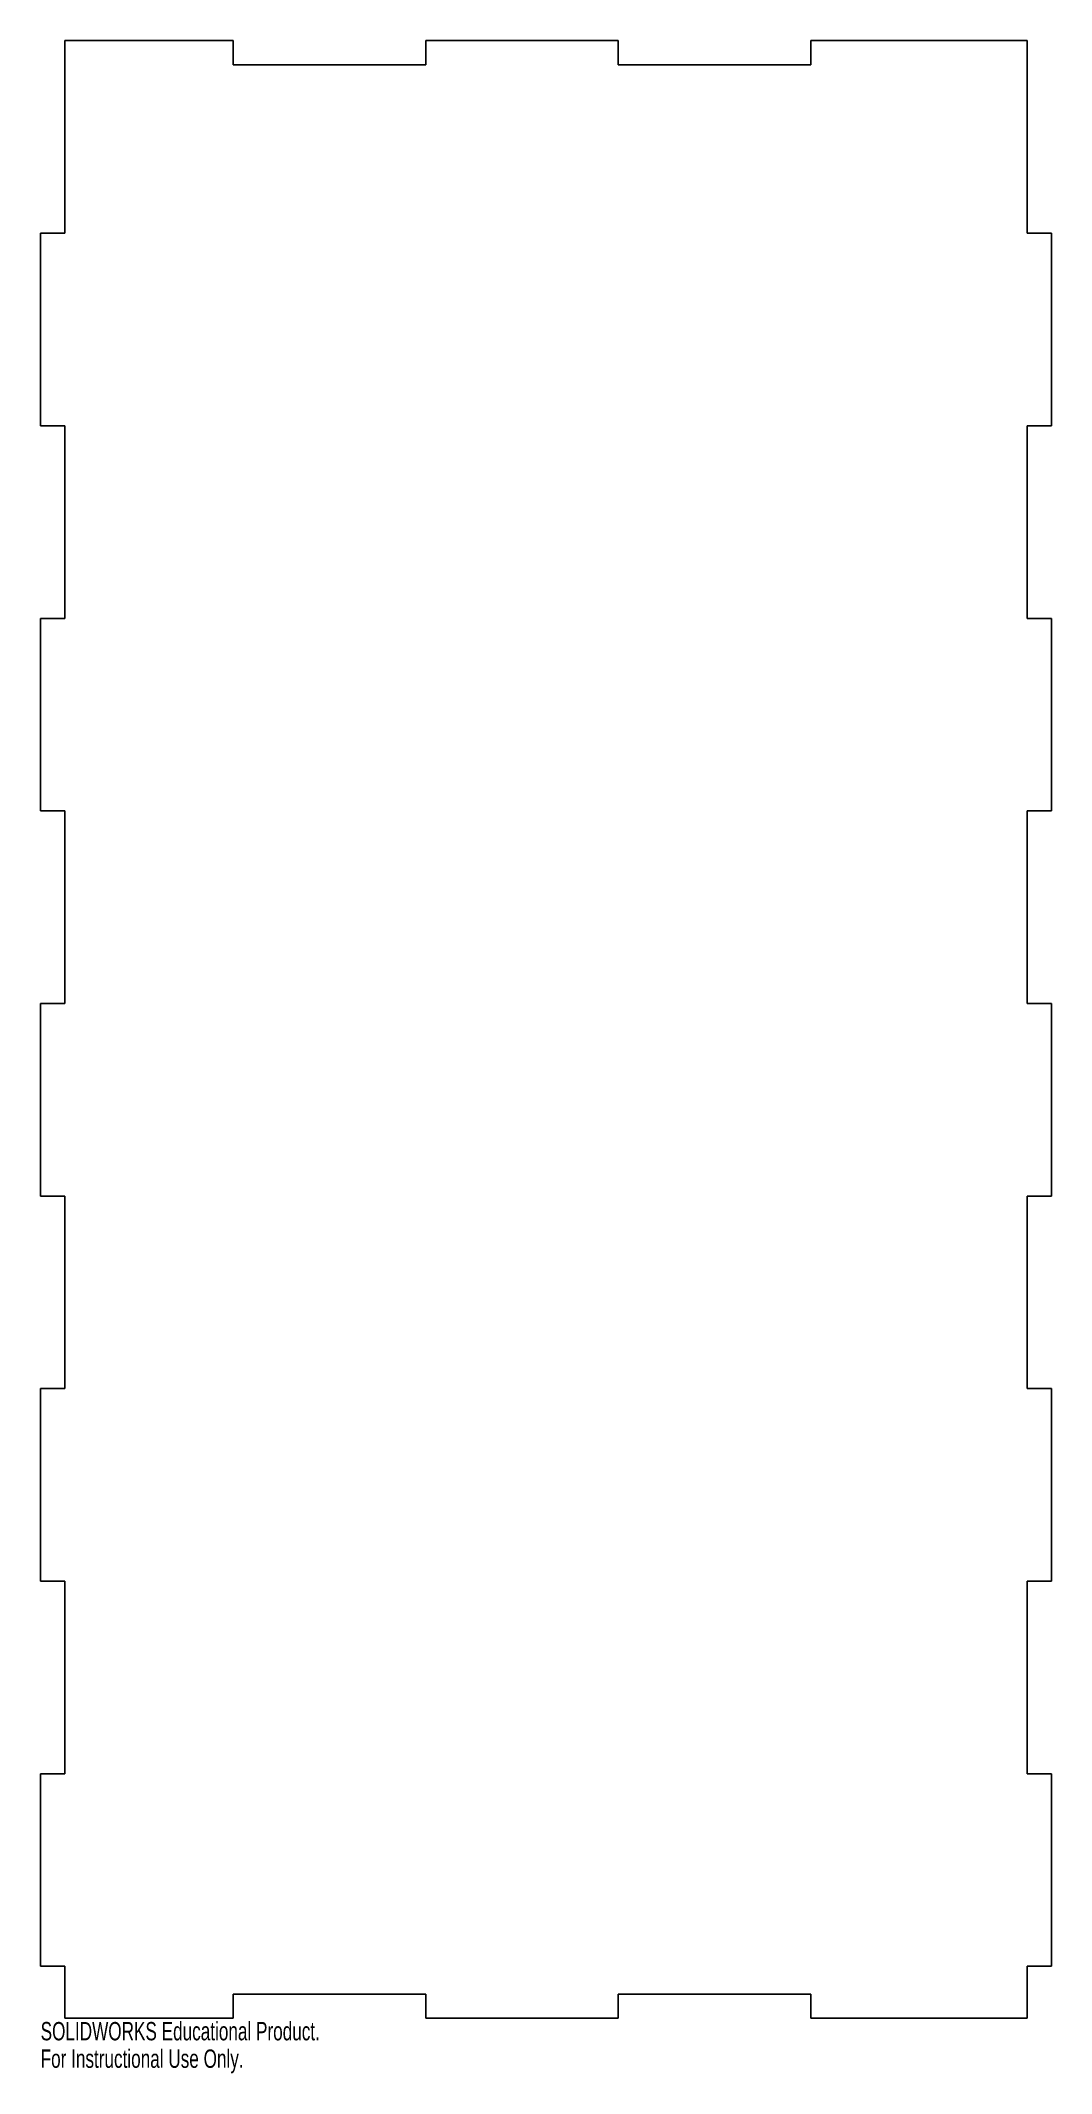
# Model space of a CAD drawing. Header units: millimetres. Extents: x 0 to 267, y -15 to 522.
import ezdxf

# ---------------------------------------------------------------- set-up
doc = ezdxf.new("R2010")
doc.units = ezdxf.units.MM
doc.styles.add('SLDTEXTSTYLE0', font='TXT', dxfattribs={"width": 0.7})

msp = doc.modelspace()

# ---------------------------------------------------------------- linework, layer by layer
at = {"color": 7, "linetype": 'Continuous', "lineweight": 25}
for p, q in [((50.8, 521.67), (6.35, 521.67)), ((6.35, 521.67), (6.35, 470.87)), ((50.8, 515.32), (50.8, 521.67)), ((152.4, 521.67), (101.6, 521.67)), ((101.6, 521.67), (101.6, 515.32)), ((152.4, 515.32), (152.4, 521.67)), ((260.35, 521.67), (203.2, 521.67)), ((203.2, 521.67), (203.2, 515.32)), ((260.35, 470.87), (260.35, 521.67)), ((101.6, 515.32), (50.8, 515.32)), ((203.2, 515.32), (152.4, 515.32)), ((6.35, 470.87), (0, 470.87)), ((0, 470.87), (0, 420.07)), ((266.7, 470.87), (260.35, 470.87)), ((266.7, 420.07), (266.7, 470.87)), ((0, 420.07), (6.35, 420.07)), ((6.35, 420.07), (6.35, 369.27)), ((260.35, 369.27), (260.35, 420.07)), ((260.35, 420.07), (266.7, 420.07)), ((6.35, 369.27), (0, 369.27)), ((0, 369.27), (0, 318.47)), ((266.7, 369.27), (260.35, 369.27)), ((266.7, 318.47), (266.7, 369.27)), ((0, 318.47), (6.35, 318.47)), ((6.35, 318.47), (6.35, 267.67)), ((260.35, 267.67), (260.35, 318.47)), ((260.35, 318.47), (266.7, 318.47)), ((6.35, 267.67), (0, 267.67)), ((0, 267.67), (0, 216.87)), ((266.7, 267.67), (260.35, 267.67)), ((266.7, 216.87), (266.7, 267.67)), ((0, 216.87), (6.35, 216.87)), ((6.35, 216.87), (6.35, 166.07)), ((260.35, 166.07), (260.35, 216.87)), ((260.35, 216.87), (266.7, 216.87)), ((6.35, 166.07), (0, 166.07)), ((0, 166.07), (0, 115.27)), ((266.7, 166.07), (260.35, 166.07)), ((266.7, 115.27), (266.7, 166.07)), ((0, 115.27), (6.35, 115.27)), ((6.35, 115.27), (6.35, 64.47)), ((260.35, 64.47), (260.35, 115.27)), ((260.35, 115.27), (266.7, 115.27)), ((6.35, 64.47), (0, 64.47)), ((0, 64.47), (0, 13.67)), ((266.7, 64.47), (260.35, 64.47)), ((266.7, 13.67), (266.7, 64.47)), ((0, 13.67), (6.35, 13.67)), ((6.35, 13.67), (6.35, 0)), ((260.35, 0), (260.35, 13.67)), ((260.35, 13.67), (266.7, 13.67)), ((50.8, 0), (50.8, 6.35)), ((50.8, 6.35), (101.6, 6.35)), ((101.6, 6.35), (101.6, 0)), ((152.4, 0), (152.4, 6.35)), ((152.4, 6.35), (203.2, 6.35)), ((203.2, 6.35), (203.2, 0)), ((6.35, 0), (50.8, 0)), ((101.6, 0), (152.4, 0)), ((203.2, 0), (260.35, 0))]:
    msp.add_line(p, q, dxfattribs=at)

# ---------------------------------------------------------------- texts
at = {"color": 7, "linetype": 'Continuous', "char_height": 4.8336, "attachment_point": 1, "style": 'SLDTEXTSTYLE0'}
for s, insert in [('SOLIDWORKS Educational Product.', (0, -1.02)), ('For Instructional Use Only.', (0, -8.27))]:
    msp.add_mtext(s, dxfattribs=dict(at, insert=insert))

doc.saveas('drawing.dxf')
